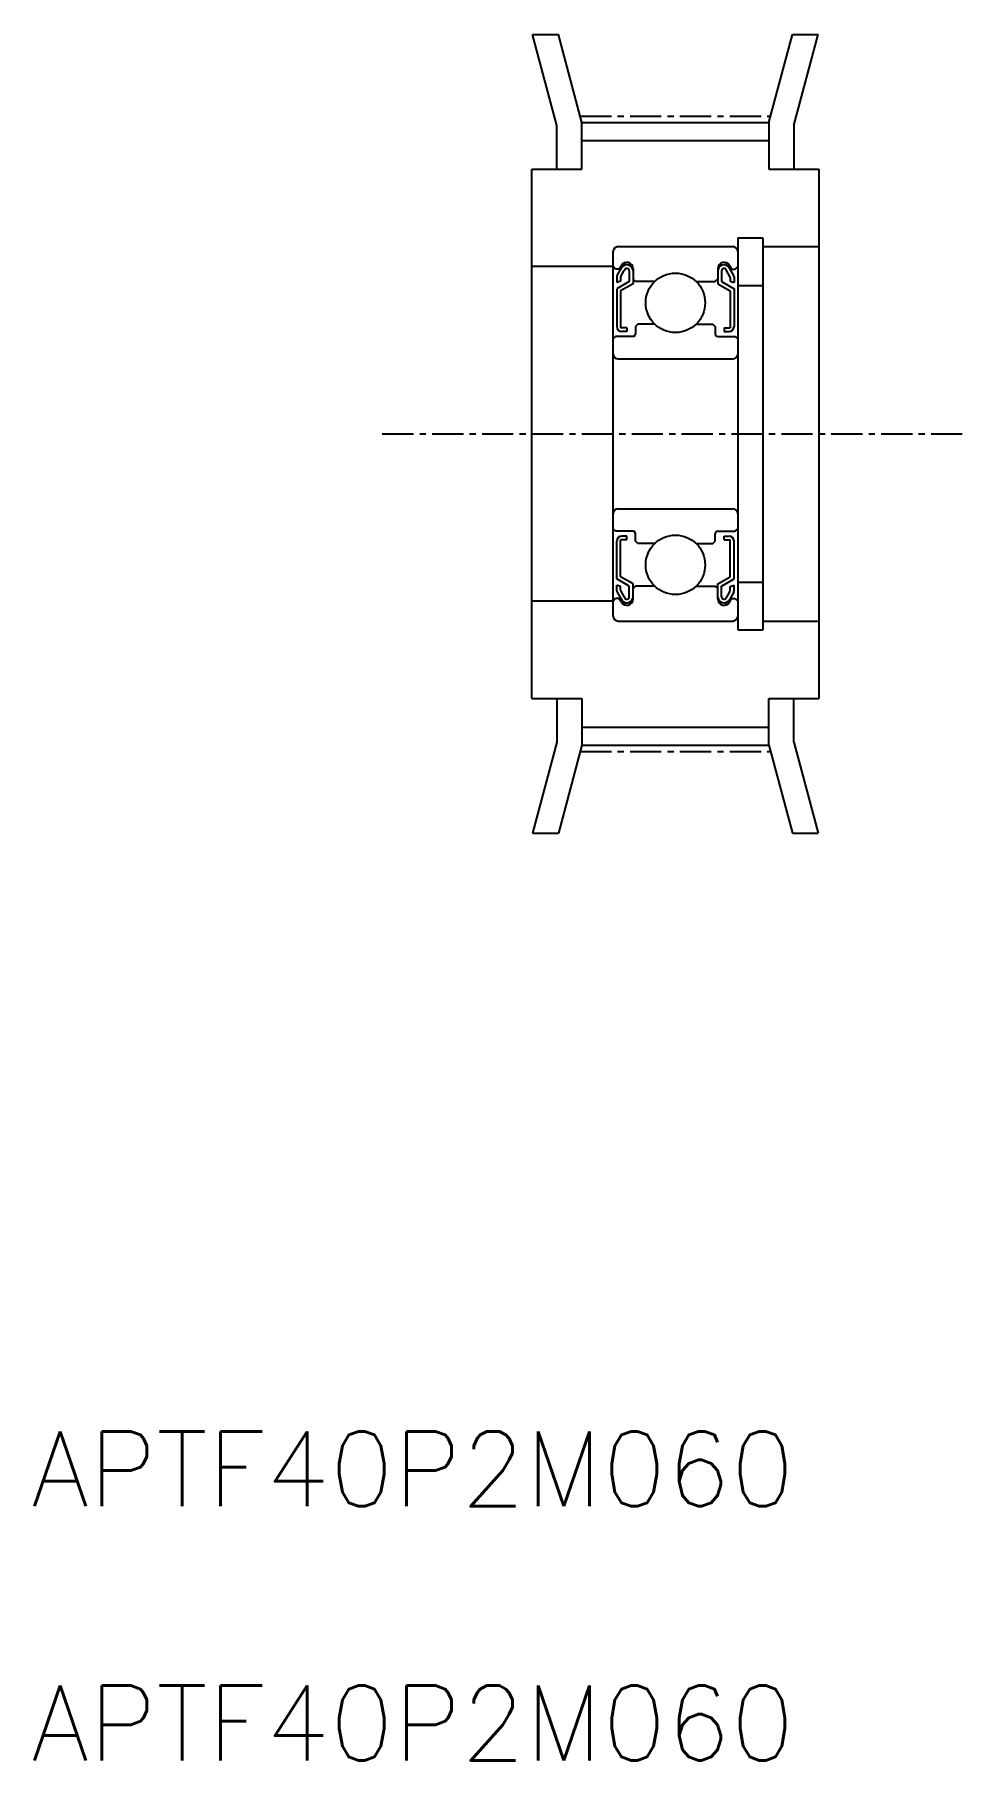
# Model space of a CAD drawing. Extents: x 22 to 59.4, y 0.3 to 69.5.
import ezdxf
from ezdxf.enums import TextEntityAlignment as Align

# ---------------------------------------------------------------- set-up
doc = ezdxf.new("R2010")
doc.units = 0
doc.linetypes.add('CENTER', pattern=[2, 1.25, -0.25, 0.25, -0.25])
doc.layers.get('0').update_dxf_attribs({"linetype": 'CONTINUOUS'})
doc.layers.add('CENTER', color=1, linetype='CONTINUOUS')
doc.styles.get("Standard").update_dxf_attribs({"font": 'txt.shx', "bigfont": 'bigfont.shx'})

msp = doc.modelspace()

# ---------------------------------------------------------------- linework, layer by layer
at = {"color": 7, "linetype": 'CONTINUOUS'}
for p, q in [((41.945, 69.472), (42.981, 69.472)), ((42.924, 65.82), (41.945, 69.472)), ((43.924, 65.952), (42.981, 69.472)), ((51.424, 65.952), (52.367, 69.472)), ((52.367, 69.472), (53.402, 69.472)), ((52.424, 65.82), (53.402, 69.472)), ((42.924, 64.072), (42.924, 65.82)), ((43.924, 64.072), (43.924, 65.952)), ((43.924, 65.952), (51.424, 65.952)), ((51.424, 65.952), (51.424, 64.072)), ((52.424, 65.82), (52.424, 64.072)), ((43.924, 65.222), (51.424, 65.222)), ((41.924, 64.072), (43.924, 64.072)), ((41.924, 42.872), (41.924, 64.072)), ((51.424, 64.072), (53.424, 64.072)), ((53.424, 64.072), (53.424, 42.872)), ((45.374, 60.972), (49.974, 60.972)), ((50.174, 61.322), (51.174, 61.322)), ((50.174, 61.322), (50.174, 45.622)), ((51.174, 61.322), (51.174, 45.622)), ((51.174, 60.972), (53.424, 60.972)), ((45.174, 60.172), (41.924, 60.172)), ((45.174, 46.172), (45.174, 60.772)), ((45.274, 60.072), (45.174, 60.172)), ((45.507, 60.217), (45.424, 60.072)), ((49.84, 60.217), (49.924, 60.072)), ((50.074, 60.072), (50.174, 60.172)), ((45.424, 60.072), (45.274, 60.072)), ((45.324, 59.769), (45.324, 59.536)), ((45.474, 59.59), (45.324, 59.536)), ((45.824, 59.572), (45.324, 59.283)), ((45.337, 59.819), (45.534, 60.161)), ((45.474, 59.728), (45.474, 59.59)), ((45.974, 59.486), (45.474, 59.197)), ((45.487, 59.778), (45.626, 60.019)), ((45.824, 59.997), (45.824, 59.572)), ((45.974, 60.092), (45.974, 59.672)), ((45.974, 59.997), (45.974, 59.486)), ((46.074, 59.572), (45.974, 59.672)), ((46.84, 59.572), (46.074, 59.572)), ((48.507, 59.572), (49.274, 59.572)), ((49.274, 59.572), (49.374, 59.672)), ((49.374, 60.092), (49.374, 59.672)), ((49.374, 59.997), (49.374, 59.486)), ((49.374, 59.486), (49.874, 59.197)), ((49.524, 59.997), (49.524, 59.572)), ((49.524, 59.572), (50.024, 59.283)), ((49.86, 59.778), (49.721, 60.019)), ((50.01, 59.819), (49.813, 60.161)), ((49.874, 59.728), (49.874, 59.59)), ((49.874, 59.59), (50.024, 59.536)), ((49.924, 60.072), (50.074, 60.072)), ((50.024, 59.769), (50.024, 59.536)), ((45.324, 59.283), (45.324, 57.772)), ((45.474, 59.197), (45.474, 57.722)), ((49.874, 59.197), (49.874, 57.722)), ((50.024, 59.283), (50.024, 57.772)), ((50.174, 59.422), (51.174, 59.422)), ((45.724, 57.722), (45.474, 57.722)), ((45.724, 57.572), (45.524, 57.572)), ((45.724, 57.722), (45.724, 57.572)), ((46.174, 57.872), (46.074, 57.772)), ((46.074, 57.772), (46.074, 57.472)), ((46.84, 57.872), (46.174, 57.872)), ((48.507, 57.872), (49.174, 57.872)), ((49.174, 57.872), (49.274, 57.772)), ((49.274, 57.772), (49.274, 57.472)), ((49.624, 57.722), (49.624, 57.572)), ((49.624, 57.722), (49.874, 57.722)), ((49.624, 57.572), (49.824, 57.572)), ((45.274, 57.372), (45.174, 57.272)), ((45.174, 57.122), (45.174, 57.122)), ((45.974, 57.372), (45.274, 57.372)), ((49.374, 57.372), (50.074, 57.372)), ((50.074, 57.372), (50.174, 57.272)), ((45.374, 56.472), (49.974, 56.472)), ((45.174, 49.822), (45.174, 49.822)), ((45.374, 50.472), (49.974, 50.472)), ((45.274, 49.572), (45.174, 49.672)), ((45.974, 49.572), (45.274, 49.572)), ((45.324, 47.661), (45.324, 49.172)), ((45.474, 47.747), (45.474, 49.222)), ((45.724, 49.222), (45.474, 49.222)), ((45.724, 49.372), (45.524, 49.372)), ((45.724, 49.222), (45.724, 49.372)), ((46.074, 49.172), (46.074, 49.472)), ((46.174, 49.072), (46.074, 49.172)), ((49.174, 49.072), (49.274, 49.172)), ((49.274, 49.172), (49.274, 49.472)), ((49.374, 49.572), (50.074, 49.572)), ((49.624, 49.372), (49.824, 49.372)), ((49.624, 49.222), (49.624, 49.372)), ((49.624, 49.222), (49.874, 49.222)), ((49.874, 47.747), (49.874, 49.222)), ((50.024, 47.661), (50.024, 49.172)), ((50.074, 49.572), (50.174, 49.672)), ((46.84, 49.072), (46.174, 49.072)), ((48.507, 49.072), (49.174, 49.072)), ((45.974, 47.459), (45.474, 47.747)), ((49.374, 47.459), (49.874, 47.747)), ((45.824, 47.372), (45.324, 47.661)), ((45.324, 47.176), (45.324, 47.409)), ((45.474, 47.354), (45.324, 47.409)), ((45.337, 47.126), (45.534, 46.784)), ((45.474, 47.216), (45.474, 47.354)), ((45.487, 47.166), (45.626, 46.925)), ((45.824, 46.947), (45.824, 47.372)), ((45.974, 46.947), (45.974, 47.459)), ((46.074, 47.372), (45.974, 47.272)), ((45.974, 46.853), (45.974, 47.272)), ((46.84, 47.372), (46.074, 47.372)), ((48.507, 47.372), (49.274, 47.372)), ((49.274, 47.372), (49.374, 47.272)), ((49.374, 46.947), (49.374, 47.459)), ((49.374, 46.853), (49.374, 47.272)), ((49.524, 47.372), (50.024, 47.661)), ((49.524, 46.947), (49.524, 47.372)), ((49.86, 47.166), (49.721, 46.925)), ((50.01, 47.126), (49.813, 46.784)), ((49.874, 47.354), (50.024, 47.409)), ((49.874, 47.216), (49.874, 47.354)), ((50.024, 47.176), (50.024, 47.409)), ((50.174, 47.522), (51.174, 47.522)), ((45.174, 46.772), (41.924, 46.772)), ((45.274, 46.872), (45.174, 46.772)), ((45.424, 46.872), (45.274, 46.872)), ((45.507, 46.728), (45.424, 46.872)), ((49.84, 46.728), (49.924, 46.872)), ((49.924, 46.872), (50.074, 46.872)), ((50.074, 46.872), (50.174, 46.772)), ((45.374, 45.972), (49.974, 45.972)), ((51.174, 45.972), (53.424, 45.972)), ((50.174, 45.622), (51.174, 45.622)), ((41.924, 42.872), (43.924, 42.872)), ((42.924, 42.872), (42.924, 41.124)), ((43.924, 42.872), (43.924, 40.992)), ((51.424, 42.872), (53.424, 42.872)), ((51.424, 40.992), (51.424, 42.872)), ((52.424, 41.124), (52.424, 42.872)), ((43.924, 41.722), (51.424, 41.722)), ((42.924, 41.124), (41.945, 37.472)), ((43.924, 40.992), (42.981, 37.472)), ((43.924, 40.992), (51.424, 40.992)), ((51.424, 40.992), (52.367, 37.472)), ((52.424, 41.124), (53.402, 37.472)), ((41.945, 37.472), (42.981, 37.472)), ((52.367, 37.472), (53.402, 37.472))]:
    msp.add_line(p, q, dxfattribs=at)
for centre in [(47.674, 58.722), (47.674, 48.222)]:
    msp.add_circle(centre, 1.191, dxfattribs=at)
for centre, radius, start, end in [((45.374, 60.772), 0.2, 90, 180), ((49.974, 60.772), 0.2, 0, 90), ((45.724, 60.092), 0.25, 359.99956, 150.00021), ((45.724, 59.997), 0.25, 0, 139.19441), ((49.624, 60.092), 0.25, 29.99979, 180.00044), ((49.624, 59.997), 0.25, 40.80559, 180), ((45.424, 59.769), 0.1, 150.00032, 180.0006), ((45.574, 59.728), 0.1, 150.00032, 180.0006), ((45.724, 59.997), 0.1, 0, 167.12492), ((49.624, 59.997), 0.1, 12.87508, 180), ((49.774, 59.728), 0.1, 359.9994, 29.99968), ((49.924, 59.769), 0.1, 359.9994, 29.99968), ((45.524, 57.772), 0.2, 180.00032, 270.00031), ((45.974, 57.472), 0.1, 270.00058, 0), ((49.374, 57.472), 0.1, 180, 269.99942), ((49.824, 57.772), 0.2, 269.99969, 359.99968), ((45.374, 56.672), 0.2, 180, 270), ((49.974, 56.672), 0.2, 270, 0), ((45.374, 50.272), 0.2, 90, 180), ((49.974, 50.272), 0.2, 0, 90), ((45.524, 49.172), 0.2, 89.99969, 179.99968), ((45.974, 49.472), 0.1, 0, 89.99942), ((49.374, 49.472), 0.1, 90.00058, 180), ((49.824, 49.172), 0.2, 0.00032, 90.00031), ((45.424, 47.176), 0.1, 179.9994, 209.99968), ((45.574, 47.216), 0.1, 179.9994, 209.99968), ((49.774, 47.216), 0.1, 330.00032, 0.0006), ((49.924, 47.176), 0.1, 330.00032, 0.0006), ((45.724, 46.853), 0.25, 209.99979, 0.00044), ((45.724, 46.947), 0.25, 220.80559, 0), ((45.724, 46.947), 0.1, 192.87508, 0), ((49.624, 46.947), 0.25, 180, 319.19441), ((49.624, 46.853), 0.25, 179.99956, 330.00021), ((49.624, 46.947), 0.1, 180, 347.12492), ((45.374, 46.172), 0.2, 180, 270), ((49.974, 46.172), 0.2, 270, 0)]:
    msp.add_arc(centre, radius, start, end, dxfattribs=at)
at = {"layer": 'CENTER', "color": 1, "linetype": 'CENTER'}
for p, q in [((43.857, 66.202), (51.491, 66.202)), ((35.924, 53.472), (59.424, 53.472)), ((43.857, 40.742), (51.491, 40.742))]:
    msp.add_line(p, q, dxfattribs=at)

# ---------------------------------------------------------------- texts
at = {"color": 7, "linetype": 'CONTINUOUS'}
for p in [(21.852, 9.6), (21.852, -0.586)]:
    msp.add_text('APTF40P2M060', height=3, dxfattribs=at).set_placement(p, align=Align.BOTTOM_LEFT)

doc.saveas('drawing.dxf')
